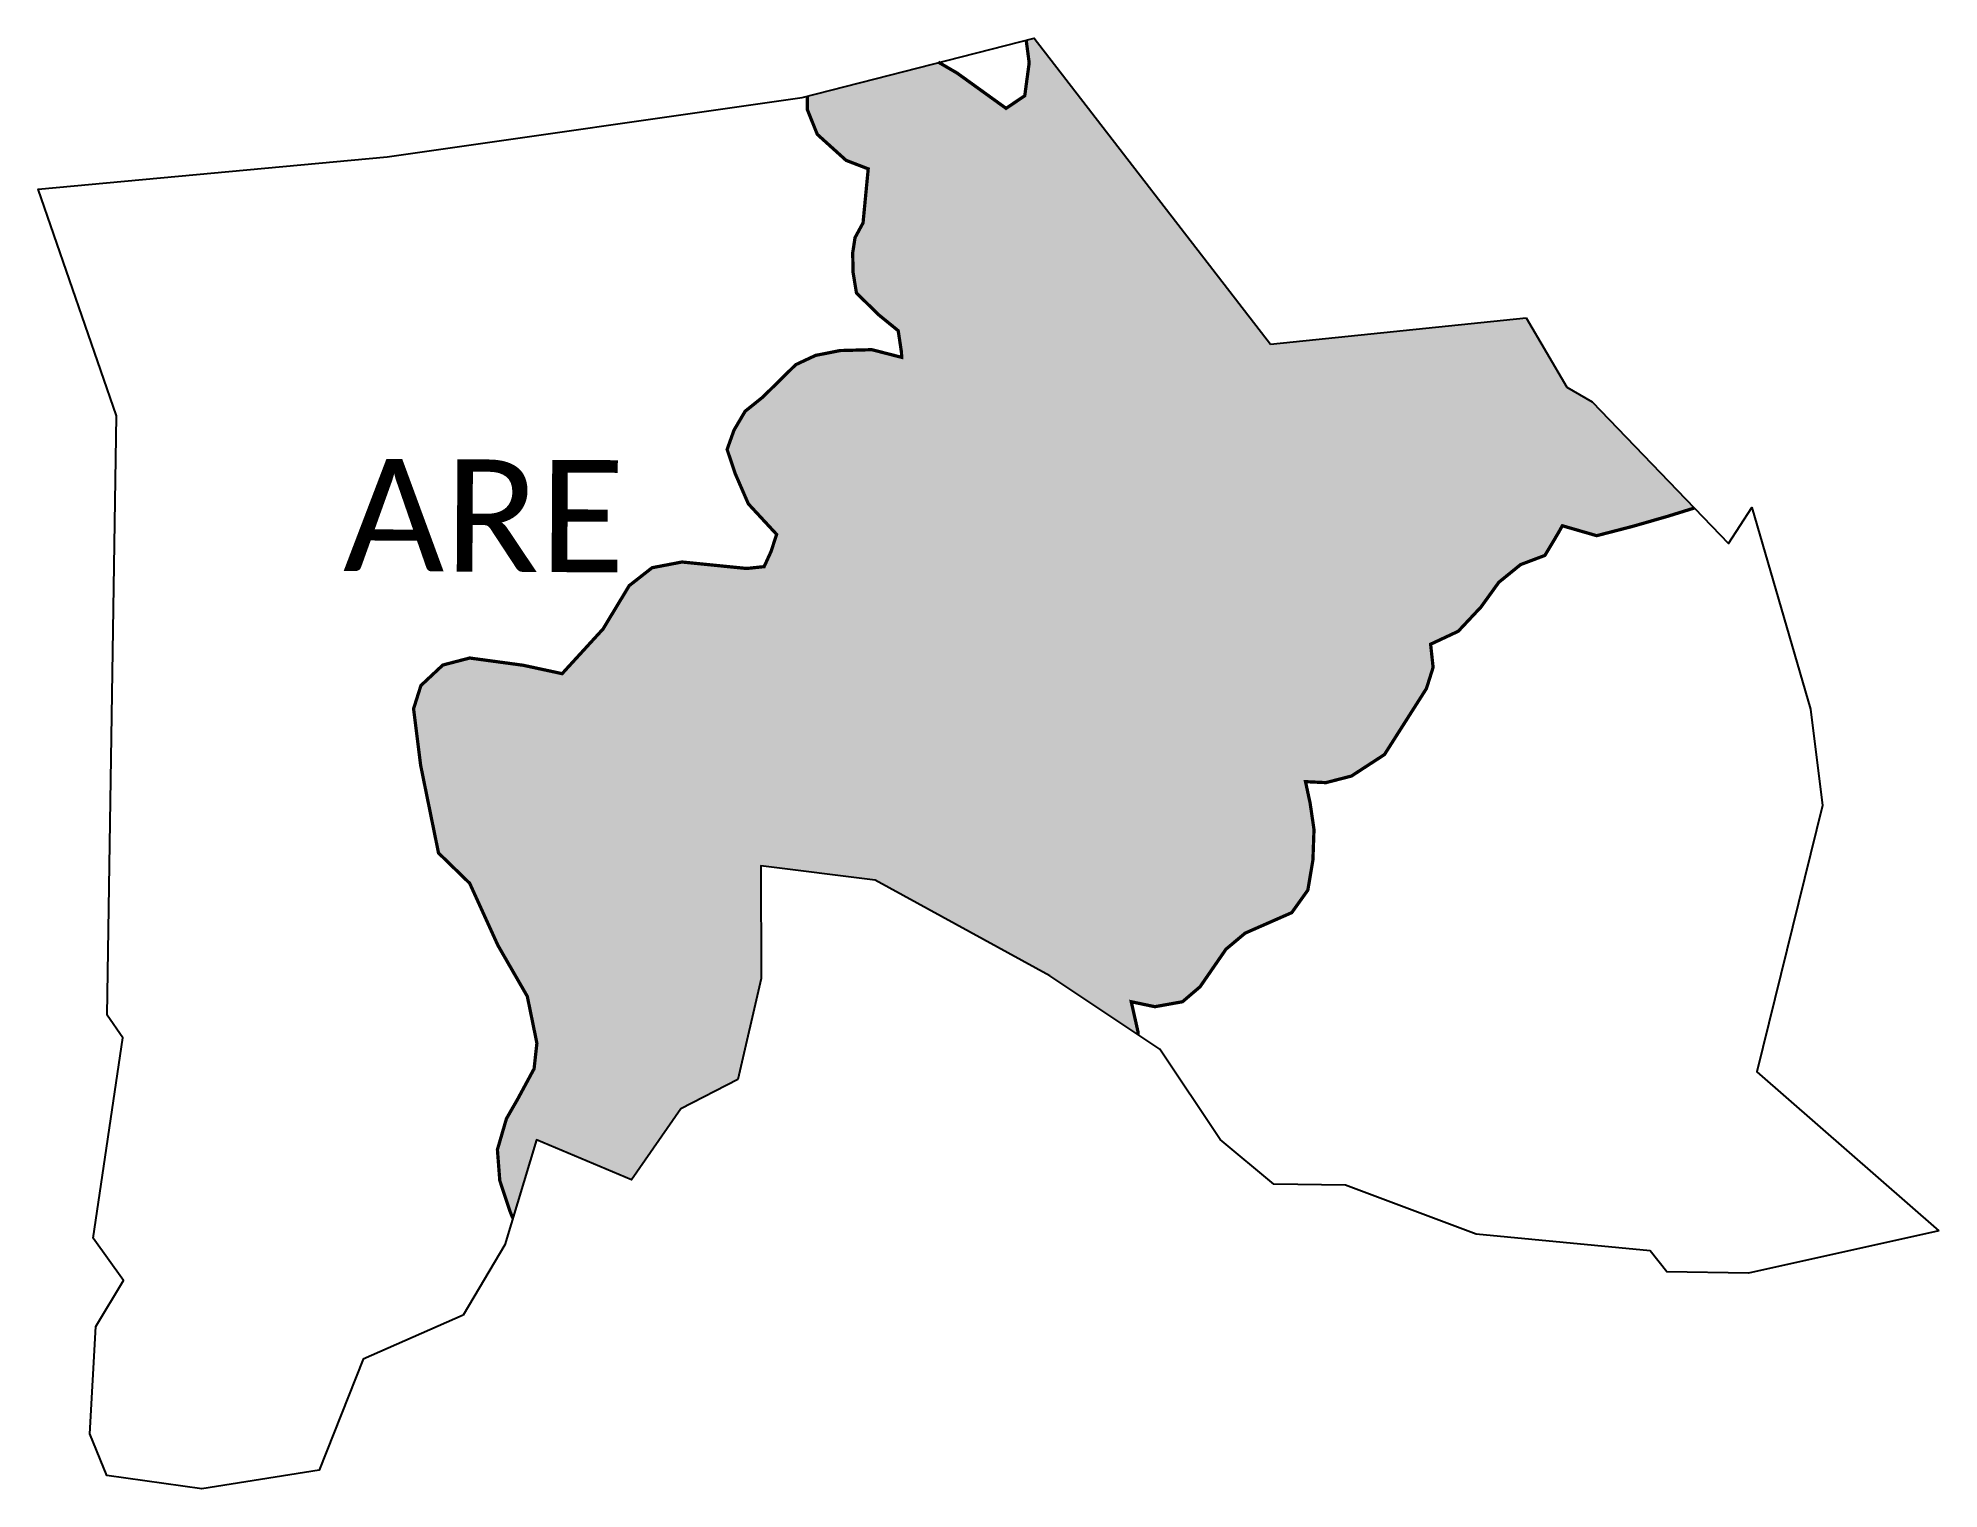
# Model space of a CAD drawing. Header units: metres. Extents: x 317918 to 319680, y 1887637 to 1888982.
import ezdxf

# ---------------------------------------------------------------- set-up
doc = ezdxf.new("R2010")
doc.units = ezdxf.units.M
for name, color, linetype in [('MANGROOVES', 112, 'Continuous'), ('village', 3, 'Continuous'), ('VILLAGE NAME', 250, 'Continuous')]:
    doc.layers.add(name, color=color, linetype=linetype)
doc.styles.get("Standard").update_dxf_attribs({"font": 'simplex.shx'})

msp = doc.modelspace()

# ---------------------------------------------------------------- hatches: boundary and pattern name
at = {"layer": 'MANGROOVES'}
h = msp.add_hatch(dxfattribs=at)
h.set_pattern_fill('GRASS', color=256)
h.paths.add_polyline_path([(319358.5, 1888645), (319335, 1888658.6), (319297.5, 1888722.8), (319060.4, 1888698.5), (318841.3, 1888982.2), (318834, 1888980.3), (318836.8, 1888959.2), (318832.7, 1888928.7), (318815.4, 1888917), (318770, 1888949.7), (318753.1, 1888959.6), (318631.1, 1888928.3), (318631.1, 1888916), (318640.4, 1888892.9), (318667.1, 1888868.8), (318687.6, 1888860.9), (318682.8, 1888810.8), (318675.4, 1888797.2), (318673.2, 1888783), (318673.6, 1888764.7), (318676.7, 1888745.9), (318697.1, 1888725.8), (318715.4, 1888710.9), (318718.4, 1888691), (318718.6, 1888686.2), (318691, 1888693.3), (318661.6, 1888692.5), (318638.8, 1888688), (318620.4, 1888679.4), (318589.8, 1888649.3), (318573.5, 1888636.2), (318563.2, 1888618.7), (318556.8, 1888600.8), (318564.2, 1888578.7), (318576.5, 1888550.4), (318602.7, 1888522.1), (318597.5, 1888506.1), (318591.1, 1888492.2), (318574.9, 1888490.5), (318515, 1888496.5), (318487.3, 1888491.2), (318466.1, 1888474.6), (318441.8, 1888434.4), (318403.9, 1888393), (318367.7, 1888400.8), (318318.2, 1888407.5), (318293.3, 1888401), (318273, 1888382), (318266.2, 1888360.5), (318272.7, 1888308.3), (318289.3, 1888226.8), (318318.2, 1888198.7), (318344.4, 1888141.1), (318371.6, 1888093.9), (318380.5, 1888050.5), (318377.9, 1888026.8), (318362.6, 1887998.5), (318352.3, 1887980.6), (318343.9, 1887951.8), (318346.1, 1887923.2), (318355.4, 1887895), (318358.1, 1887888.4), (318380, 1887961), (318468.3, 1887923.9), (318513.8, 1887989.7), (318566.9, 1888016.7), (318588.3, 1888110.5), (318588, 1888214.8), (318693.9, 1888201.6), (318855.9, 1888112.8), (318937.6, 1888058.4), (318937.7, 1888060.9), (318931.4, 1888088.9), (318953.3, 1888084.3), (318978.9, 1888088.9), (318995.2, 1888102.8), (319019.2, 1888137.6), (319037, 1888152.5), (319080.2, 1888171.5), (319095.1, 1888192.4), (319099.8, 1888220.3), (319100.8, 1888248.5), (319097.2, 1888273), (319092.9, 1888292.9), (319111.9, 1888292), (319135.5, 1888298.1), (319166.1, 1888318), (319205, 1888379.2), (319211.2, 1888398.8), (319208.9, 1888420.3), (319234.5, 1888432.3), (319255.6, 1888454.8), (319272.1, 1888477.7), (319292.3, 1888494.1), (319314.8, 1888502.6), (319326.4, 1888522), (319331, 1888530.1), (319362.8, 1888520.9), (319396.4, 1888529.6), (319428.4, 1888538.8), (319453.5, 1888546.6)])

# ---------------------------------------------------------------- linework, layer by layer
at = {"color": 3, "flags": 128}
for points in [[(319060.4, 1888698.5), (319297.5, 1888722.8)], [(319297.5, 1888722.8), (319335, 1888658.6)]]:
    msp.add_lwpolyline(points, dxfattribs=at)
at = {"layer": 'MANGROOVES', "const_width": 3.02, "flags": 128}
for points in [[(318834, 1888980.3), (318836.8, 1888959.2), (318832.7, 1888928.7), (318815.4, 1888917), (318770, 1888949.7), (318752.5, 1888959.9)], [(318631.1, 1888928.5), (318631.1, 1888916), (318640.4, 1888892.9), (318667.1, 1888868.8), (318687.6, 1888860.9), (318682.8, 1888810.8), (318675.4, 1888797.2), (318673.2, 1888783), (318673.6, 1888764.7), (318676.7, 1888745.9), (318697.1, 1888725.8), (318715.4, 1888710.9), (318718.4, 1888691), (318718.6, 1888686.2), (318691, 1888693.3), (318661.6, 1888692.5), (318638.8, 1888688), (318620.4, 1888679.4), (318589.8, 1888649.3), (318573.5, 1888636.2), (318563.2, 1888618.7), (318556.8, 1888600.8), (318564.2, 1888578.7), (318576.5, 1888550.4), (318602.7, 1888522.1), (318597.5, 1888506.1), (318591.1, 1888492.2), (318574.9, 1888490.5), (318515, 1888496.5), (318487.3, 1888491.2), (318466.1, 1888474.6), (318441.8, 1888434.4), (318403.9, 1888393), (318367.7, 1888400.8), (318318.2, 1888407.5), (318293.3, 1888401), (318273, 1888382), (318266.2, 1888360.5), (318272.7, 1888308.3), (318289.3, 1888226.8), (318318.2, 1888198.7), (318344.4, 1888141.1), (318371.6, 1888093.9), (318380.5, 1888050.5), (318377.9, 1888026.8), (318362.6, 1887998.5), (318352.3, 1887980.6), (318343.9, 1887951.8), (318346.1, 1887923.2), (318355.4, 1887895), (318358.1, 1887888.4)], [(318937.6, 1888058.4), (318937.7, 1888060.9), (318931.4, 1888088.9), (318953.3, 1888084.3), (318978.9, 1888088.9), (318995.2, 1888102.8), (319019.2, 1888137.6), (319037, 1888152.5), (319080.2, 1888171.5), (319095.1, 1888192.4), (319099.8, 1888220.3), (319100.8, 1888248.5), (319097.2, 1888273), (319092.9, 1888292.9), (319111.9, 1888292), (319135.5, 1888298.1), (319166.1, 1888318), (319205, 1888379.2), (319211.2, 1888398.8), (319208.9, 1888420.3), (319234.5, 1888432.3), (319255.6, 1888454.8), (319272.1, 1888477.7), (319292.3, 1888494.1), (319314.8, 1888502.6), (319326.4, 1888522), (319331, 1888530.1), (319362.8, 1888520.9), (319396.4, 1888529.6), (319428.4, 1888538.8), (319453.5, 1888546.6)]]:
    msp.add_lwpolyline(points, dxfattribs=at)
at = {"layer": 'village', "color": 3}
for points in [[(319680.1, 1887876.5, 0), (319503.6, 1887837.3, 0), (319427.9, 1887838.4, 0), (319412.5, 1887857.9, 0), (319251.1, 1887873.4, 0), (319130, 1887919, 0), (319063.7, 1887919.7, 0), (319013.7, 1887961.1, 0), (318957.9, 1888044.9, 0), (318855.9, 1888112.8, 0), (318693.9, 1888201.6, 0), (318588, 1888214.8, 0), (318588.3, 1888110.5, 0), (318566.9, 1888016.7, 0), (318513.8, 1887989.7, 0), (318468.3, 1887923.9, 0), (318380, 1887961, 0), (318350.7, 1887863.5, 0), (318312.1, 1887798.4, 0), (318219.4, 1887757.6, 0), (318178.6, 1887654.7, 0), (318069.9, 1887637.3, 0), (317981.9, 1887649.8, 0), (317966.1, 1887688.4, 0), (317971.7, 1887787.8, 0), (317997.3, 1887830.6, 0), (317969.1, 1887869.7, 0), (317996.6, 1888055.3, 0), (317982.1, 1888076.4, 0), (317990.7, 1888632, 0), (317918.1, 1888842, 0), (318241.8, 1888872, 0), (318626.4, 1888927.1, 0), (318841.3, 1888982.2, 0), (319060.4, 1888698.5, 0)], [(319335, 1888658.6, 0), (319358.5, 1888645, 0), (319485.1, 1888513.8, 0), (319506.5, 1888547, 0), (319560.9, 1888360.1, 0), (319572.2, 1888270.8, 0), (319511.3, 1888023.9, 0), (319680.1, 1887876.5, 0)]]:
    msp.add_polyline3d(points, dxfattribs=at)

# ---------------------------------------------------------------- texts
at = {"layer": 'VILLAGE NAME', "insert": (318182.8, 1888592.4), "char_height": 104.042, "attachment_point": 1, "rotation": 359.6762}
msp.add_mtext_dynamic_manual_height_columns('\\pxqc;{\\fCalibri|b0|i0|c0|p34;ARE}', width=298.2, gutter_width=520.2, heights=[0], dxfattribs=at)

doc.saveas('drawing.dxf')
